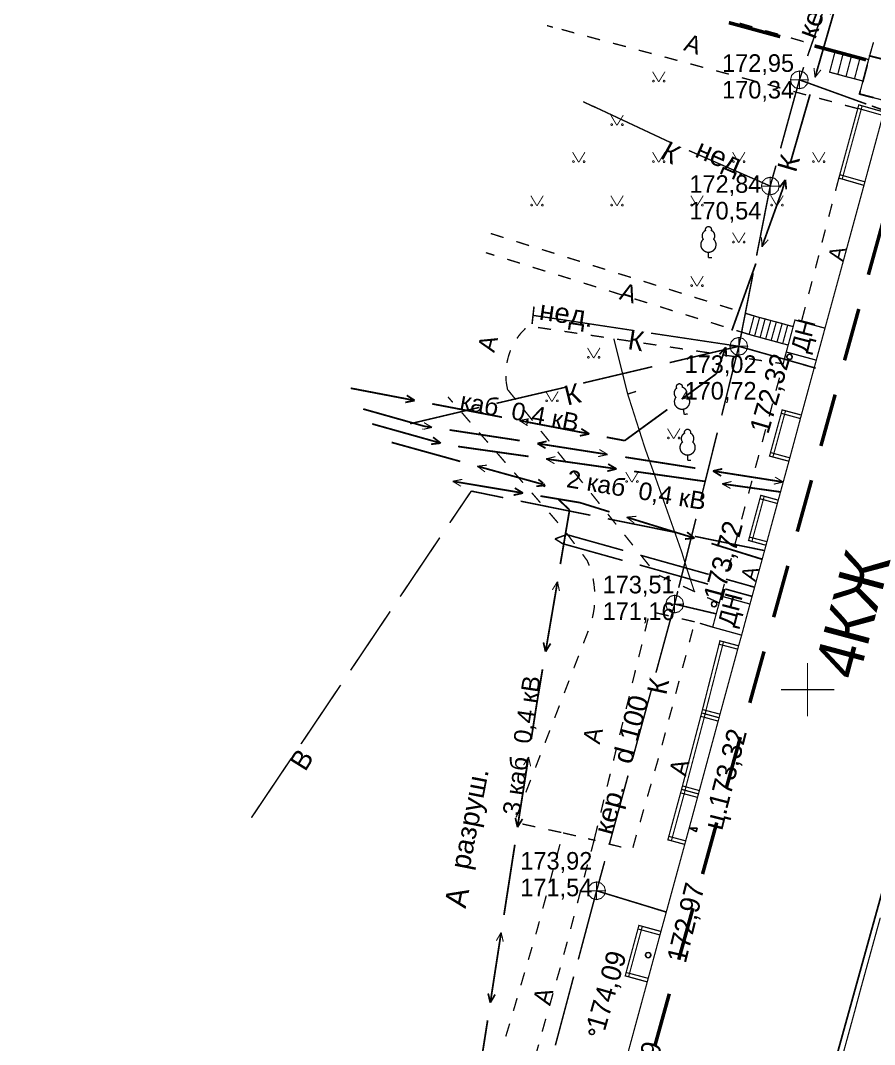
# Model space of a CAD drawing. Extents: x -2634 to -2115, y -2142 to -1393.
# Drawn here: x -2544.3 to -2496.2, y -1820 to -1762.3 of the extents above; entities that cross this region are included whole.
import ezdxf

# ---------------------------------------------------------------- set-up
doc = ezdxf.new("R2010")
doc.units = 0
doc.header["$MEASUREMENT"] = 0
for name, color, linetype in [('500_Геодез-Пункты_гео', 7, 'Continuous'), ('500_Дополн-Бордюры__п', 7, 'Continuous'), ('500_Дополн-Ступени__л', 7, 'Continuous'), ('500_Дороги-Проезжие_ч', 7, 'Continuous'), ('500_Линии_-Электрокаб', 7, 'Continuous'), ('500_Растит-Газоны__са', 7, 'Continuous'), ('500_Растит-Лес_и_лесо', 7, 'Continuous'), ('500_Рельеф-Высотные_о', 7, 'Continuous'), ('500_Рельеф-Горизонтал', 7, 'Continuous'), ('500_Строен-Дополнения', 7, 'Continuous'), ('500_Строен-Здания', 7, 'Continuous'), ('500_Строен-Отмостка_з', 7, 'Continuous'), ('500_Трубоп-Водопровод', 7, 'Continuous'), ('500_Трубоп-Канализаци', 7, 'Continuous'), ('500_Трубоп-Смотровые_', 7, 'Continuous'), ('500_Трубоп-Теплосети', 7, 'Continuous'), ('ЗАЯВКИ-Условные_з', 7, 'Continuous'), ('Красные_ли-Красные_ли', 7, 'Continuous'), ('Красные_ли-Линии_регу', 7, 'Continuous')]:
    doc.layers.add(name, color=color, linetype=linetype)
doc.styles.add('TARIAL', font='Arial')

# ---------------------------------------------------------------- blocks, each defined once
blk = doc.blocks.new('block_25')
at = {"layer": '500_Растит-Газоны__са', "color": 0, "const_width": 0.05}
for points in [[(2.35, 3.02), (2.69, 2.45)], [(2.7, 2.45), (3.05, 3.02)], [(0, 0.57), (0.34, 0)], [(0.35, 0), (0.7, 0.57)]]:
    blk.add_lwpolyline(points, dxfattribs=at)
for points in [[(2.4, 2.54), (2.42, 2.53), (2.44, 2.51), (2.45, 2.49), (2.44, 2.46), (2.42, 2.45), (2.4, 2.44), (2.37, 2.45), (2.36, 2.46), (2.35, 2.49), (2.36, 2.51), (2.37, 2.53)], [(3, 2.54), (3.02, 2.53), (3.04, 2.51), (3.05, 2.49), (3.04, 2.46), (3.02, 2.44), (3, 2.44), (2.97, 2.44), (2.96, 2.46), (2.95, 2.49), (2.96, 2.51), (2.97, 2.53)], [(0.05, 0.09), (0.07, 0.08), (0.09, 0.06), (0.1, 0.04), (0.09, 0.01), (0.07, 0), (0.05, -0.01), (0.02, 0), (0.01, 0.01), (0, 0.04), (0.01, 0.06), (0.02, 0.08)], [(0.65, 0.09), (0.68, 0.08), (0.69, 0.06), (0.7, 0.04), (0.69, 0.01), (0.68, -0.01), (0.65, -0.01), (0.63, -0.01), (0.61, 0.01), (0.6, 0.04), (0.61, 0.06), (0.63, 0.08)]]:
    blk.add_lwpolyline(points, close=True, dxfattribs=at)

msp = doc.modelspace()

# ---------------------------------------------------------------- linework, layer by layer
at = {"layer": '500_Геодез-Пункты_гео', "color": 94, "const_width": 0.065}
for points in [[(-2500, -1798.5), (-2500, -1801.5)], [(-2501.5, -1800), (-2498.5, -1800)]]:
    msp.add_lwpolyline(points, dxfattribs=at)
at = {"layer": '500_Дополн-Бордюры__п', "color": 1, "const_width": 0.075}
for points in [[(-2514.57, -1762.64), (-2514.66, -1762.62)], [(-2514.66, -1762.62), (-2514.32, -1762.71)], [(-2513.12, -1763.03), (-2513.84, -1762.83)], [(-2503.82, -1762.48), (-2503.1, -1762.69)], [(-2511.67, -1763.42), (-2512.4, -1763.22)], [(-2502.38, -1762.9), (-2501.66, -1763.1)], [(-2500.94, -1763.31), (-2500.22, -1763.52)], [(-2510.22, -1763.8), (-2510.95, -1763.61)], [(-2508.77, -1764.19), (-2509.5, -1764)], [(-2499.5, -1763.73), (-2498.78, -1763.94)], [(-2498.44, -1764.03), (-2498.78, -1763.94)], [(-2496.51, -1764.32), (-2496.41, -1763.98)], [(-2496.29, -1763.55), (-2496.5, -1764.27)], [(-2507.32, -1764.58), (-2508.05, -1764.38)], [(-2505.87, -1764.97), (-2506.6, -1764.77)], [(-2504.43, -1765.35), (-2505.15, -1765.16)], [(-2502.98, -1765.74), (-2503.7, -1765.55)], [(-2501.53, -1766.13), (-2502.25, -1765.93)], [(-2500.08, -1766.52), (-2500.8, -1766.32)], [(-2498.63, -1766.9), (-2499.35, -1766.71)], [(-2497.18, -1767.29), (-2497.9, -1767.1)], [(-2498.24, -1771.2), (-2498.43, -1771.92)], [(-2498.62, -1772.65), (-2498.81, -1773.38)], [(-2517.82, -1774.32), (-2517.1, -1774.55)], [(-2499, -1774.1), (-2499.19, -1774.83)], [(-2516.39, -1774.77), (-2515.67, -1775)], [(-2517.62, -1775.55), (-2518.1, -1775.4)], [(-2518.1, -1775.4), (-2517.77, -1775.5)], [(-2514.95, -1775.22), (-2514.24, -1775.44)], [(-2516.18, -1775.99), (-2516.9, -1775.77)], [(-2513.52, -1775.67), (-2512.81, -1775.89)], [(-2499.37, -1775.55), (-2499.56, -1776.28)], [(-2514.75, -1776.44), (-2515.47, -1776.22)], [(-2513.32, -1776.88), (-2514.03, -1776.66)], [(-2512.09, -1776.12), (-2511.38, -1776.34)], [(-2510.66, -1776.57), (-2509.94, -1776.79)], [(-2511.89, -1777.33), (-2512.6, -1777.11)], [(-2509.23, -1777.01), (-2508.51, -1777.24)], [(-2499.75, -1777.01), (-2499.94, -1777.73)], [(-2510.45, -1777.78), (-2511.17, -1777.55)], [(-2507.8, -1777.46), (-2507.08, -1777.69)], [(-2509.02, -1778.22), (-2509.74, -1778)], [(-2506.37, -1777.91), (-2505.65, -1778.13)], [(-2504.93, -1778.36), (-2504.22, -1778.58)], [(-2507.59, -1778.67), (-2508.3, -1778.44)], [(-2506.16, -1779.11), (-2506.87, -1778.89)], [(-2503.5, -1778.81), (-2503.01, -1778.96)], [(-2503.01, -1778.96), (-2503.34, -1778.86)], [(-2500.35, -1779.29), (-2500.26, -1778.95)], [(-2500.13, -1778.46), (-2500.32, -1779.18)], [(-2504.72, -1779.56), (-2505.44, -1779.33)], [(-2516.35, -1780.23), (-2516.26, -1780.1)], [(-2516.26, -1780.1), (-2516.12, -1779.92)], [(-2516.12, -1779.92), (-2515.96, -1779.76)], [(-2515.96, -1779.76), (-2515.87, -1779.66)], [(-2515.17, -1779.61), (-2514.43, -1779.72)], [(-2513.69, -1779.83), (-2512.95, -1779.94)], [(-2512.2, -1780.05), (-2511.46, -1780.16)], [(-2503.29, -1780), (-2504.01, -1779.78)], [(-2510.72, -1780.27), (-2509.98, -1780.38)], [(-2509.24, -1780.49), (-2508.5, -1780.6)], [(-2507.75, -1780.71), (-2507.01, -1780.82)], [(-2516.85, -1781.31), (-2516.78, -1781.09)], [(-2516.78, -1781.09), (-2516.71, -1780.89)], [(-2506.27, -1780.93), (-2505.53, -1781.04)], [(-2504.79, -1781.15), (-2504.04, -1781.26)], [(-2501.2, -1780.99), (-2501.37, -1781.65)], [(-2516.92, -1781.61), (-2516.9, -1781.53)], [(-2516.9, -1781.53), (-2516.85, -1781.31)], [(-2503.3, -1781.37), (-2502.56, -1781.48)], [(-2501.82, -1781.59), (-2501.37, -1781.65)], [(-2501.37, -1781.65), (-2501.72, -1781.6)], [(-2501.37, -1781.65), (-2501.39, -1781.72)], [(-2516.97, -1782.43), (-2516.97, -1782.35)], [(-2516.96, -1782.65), (-2516.97, -1782.43)], [(-2501.58, -1782.44), (-2501.78, -1783.17)], [(-2516.92, -1782.88), (-2516.96, -1782.65)], [(-2516.88, -1783.1), (-2516.92, -1782.88)], [(-2519.96, -1783.83), (-2520.23, -1783.52)], [(-2520.23, -1783.52), (-2520, -1783.78)], [(-2516.88, -1783.1), (-2516.41, -1783.68)], [(-2501.97, -1783.89), (-2502.16, -1784.62)], [(-2518.97, -1784.96), (-2519.46, -1784.39)], [(-2515.94, -1784.27), (-2515.47, -1784.85)], [(-2502.36, -1785.34), (-2502.55, -1786.06)], [(-2517.98, -1786.09), (-2518.48, -1785.52)], [(-2515, -1785.44), (-2514.53, -1786.02)], [(-2517, -1787.22), (-2517.49, -1786.65)], [(-2514.06, -1786.61), (-2513.59, -1787.19)], [(-2502.74, -1786.79), (-2502.94, -1787.51)], [(-2516.01, -1788.35), (-2516.5, -1787.78)], [(-2513.12, -1787.77), (-2512.65, -1788.36)], [(-2503.13, -1788.24), (-2503.32, -1788.96)], [(-2515.03, -1789.48), (-2515.52, -1788.91)], [(-2512.18, -1788.94), (-2511.71, -1789.53)], [(-2503.52, -1789.69), (-2503.71, -1790.41)], [(-2514.04, -1790.61), (-2514.53, -1790.04)], [(-2511.24, -1790.11), (-2510.77, -1790.7)], [(-2513.11, -1791.79), (-2513.56, -1791.19)], [(-2510.3, -1791.28), (-2509.83, -1791.87)], [(-2503.9, -1791.14), (-2504.1, -1791.86)], [(-2512.4, -1792.73), (-2512.66, -1792.38)], [(-2512.33, -1792.9), (-2512.4, -1792.73)], [(-2509.36, -1792.45), (-2508.89, -1793.04)], [(-2504.29, -1792.59), (-2504.49, -1793.31)], [(-2512.28, -1793.02), (-2512.33, -1792.9)], [(-2512.06, -1793.8), (-2512.07, -1793.74)], [(-2512.01, -1794.12), (-2512.06, -1793.8)], [(-2508.37, -1793.56), (-2507.69, -1793.87)], [(-2511.98, -1794.43), (-2512.01, -1794.12)], [(-2511.98, -1794.49), (-2511.98, -1794.43)], [(-2507.01, -1794.18), (-2506.33, -1794.49)], [(-2504.68, -1794.04), (-2504.87, -1794.73)], [(-2504.87, -1794.73), (-2504.78, -1794.4)], [(-2505.65, -1794.81), (-2504.97, -1795.12)], [(-2504.97, -1795.12), (-2505.29, -1794.97)], [(-2512.11, -1795.97), (-2512.05, -1795.69)], [(-2512.05, -1795.69), (-2512, -1795.38)], [(-2512, -1795.38), (-2511.99, -1795.24)], [(-2507.81, -1795.84), (-2508.54, -1795.67)], [(-2508.97, -1795.99), (-2509.15, -1796.72)], [(-2506.35, -1796.18), (-2507.08, -1796.01)], [(-2505.34, -1796.48), (-2506.06, -1796.26)], [(-2512.61, -1797.39), (-2512.34, -1796.69)], [(-2506.46, -1796.61), (-2506.65, -1797.33)], [(-2509.32, -1797.45), (-2509.5, -1798.17)], [(-2513.15, -1798.79), (-2512.88, -1798.09)], [(-2506.84, -1798.06), (-2507.04, -1798.78)], [(-2509.68, -1798.9), (-2509.86, -1799.63)], [(-2513.69, -1800.19), (-2513.42, -1799.49)], [(-2507.23, -1799.51), (-2507.42, -1800.23)], [(-2514.23, -1801.59), (-2513.96, -1800.89)], [(-2510.03, -1800.36), (-2510.21, -1801.09)], [(-2507.61, -1800.96), (-2507.81, -1801.68)], [(-2510.39, -1801.82), (-2510.57, -1802.55)], [(-2514.77, -1802.99), (-2514.5, -1802.29)], [(-2508, -1802.41), (-2508.19, -1803.13)], [(-2515.31, -1804.39), (-2515.04, -1803.69)], [(-2510.75, -1803.28), (-2510.92, -1804)], [(-2508.39, -1803.86), (-2508.6, -1804.58)], [(-2511.1, -1804.73), (-2511.28, -1805.46)], [(-2515.85, -1805.78), (-2515.58, -1805.08)], [(-2508.8, -1805.3), (-2509.01, -1806.02)], [(-2516.39, -1807.18), (-2516.12, -1806.48)], [(-2511.46, -1806.19), (-2511.63, -1806.92)], [(-2509.22, -1806.74), (-2509.42, -1807.46)], [(-2515.32, -1807.72), (-2516.05, -1807.56)], [(-2511.81, -1807.65), (-2511.99, -1808.38)], [(-2513.85, -1808.04), (-2514.59, -1807.88)], [(-2513.76, -1808.06), (-2513.03, -1808.23)], [(-2512.01, -1808.47), (-2512.35, -1808.39)], [(-2512.01, -1808.47), (-2511.93, -1808.13)], [(-2509.63, -1808.18), (-2509.83, -1808.9)], [(-2514.12, -1809.42), (-2513.93, -1808.7)], [(-2512.3, -1808.41), (-2512.01, -1808.47)], [(-2512.01, -1808.47), (-2512.18, -1809.12)], [(-2511.93, -1808.49), (-2512.01, -1808.47)], [(-2510.48, -1808.86), (-2511.21, -1808.68)], [(-2512.38, -1809.84), (-2512.57, -1810.57)], [(-2514.51, -1810.87), (-2514.32, -1810.14)], [(-2514.9, -1812.32), (-2514.7, -1811.59)], [(-2512.76, -1811.29), (-2512.95, -1812.02)], [(-2513.14, -1812.74), (-2513.33, -1813.47)], [(-2515.29, -1813.77), (-2515.2, -1813.46)], [(-2515.2, -1813.46), (-2515.09, -1813.04)], [(-2515.71, -1815.21), (-2515.5, -1814.49)], [(-2513.52, -1814.19), (-2513.72, -1814.92)], [(-2513.91, -1815.64), (-2514.12, -1816.36)], [(-2516.13, -1816.64), (-2515.92, -1815.92)], [(-2516.55, -1818.08), (-2516.34, -1817.36)], [(-2514.32, -1817.09), (-2514.52, -1817.81)], [(-2514.73, -1818.53), (-2514.93, -1819.25)], [(-2516.98, -1819.52), (-2516.76, -1818.8)], [(-2515.13, -1819.98), (-2515.33, -1820.7)]]:
    msp.add_lwpolyline(points, dxfattribs=at)
at = {"layer": '500_Дополн-Ступени__л', "color": 0, "const_width": 0.07}
for points in [[(-2497.99, -1764.15), (-2498.3, -1765.36), (-2498.76, -1765.24), (-2498.44, -1764.03)], [(-2497.52, -1764.28), (-2497.84, -1765.49), (-2498.3, -1765.36), (-2497.99, -1764.15)], [(-2497.04, -1764.4), (-2497.36, -1765.61), (-2497.84, -1765.49), (-2497.52, -1764.28)], [(-2496.57, -1764.53), (-2496.88, -1765.74), (-2497.36, -1765.61), (-2497.04, -1764.4)], [(-2502.7, -1779.05), (-2502.98, -1780.09), (-2503.29, -1780), (-2503.01, -1778.96)], [(-2502.39, -1779.13), (-2502.67, -1780.17), (-2502.98, -1780.09), (-2502.7, -1779.05)], [(-2502.07, -1779.22), (-2502.36, -1780.26), (-2502.67, -1780.17), (-2502.39, -1779.13)], [(-2501.76, -1779.3), (-2502.05, -1780.34), (-2502.36, -1780.26), (-2502.07, -1779.22)], [(-2501.43, -1779.39), (-2501.72, -1780.43), (-2502.05, -1780.34), (-2501.76, -1779.3)], [(-2501.12, -1779.48), (-2501.4, -1780.52), (-2501.72, -1780.43), (-2501.43, -1779.39)], [(-2500.81, -1779.56), (-2501.09, -1780.6), (-2501.4, -1780.52), (-2501.12, -1779.48)]]:
    msp.add_lwpolyline(points, close=True, dxfattribs=at)
at = {"layer": '500_Линии_-Электрокаб', "color": 1}
for points, const_width in [([(-2499.58, -1765.53), (-2498.47, -1761.69)], 0.1), ([(-2499.58, -1765.53), (-2499.64, -1765)], 0.06), ([(-2499.58, -1765.53), (-2499.25, -1765.11)], 0.06), ([(-2500.97, -1770.34), (-2499.86, -1766.49)], 0.1), ([(-2501.58, -1771.72), (-2501.25, -1771.3)], 0.1), ([(-2501.42, -1771.87), (-2501.25, -1771.3)], 0.1), ([(-2501.2, -1771.83), (-2501.25, -1771.3)], 0.1), ([(-2502.57, -1775.07), (-2501.42, -1771.87)], 0.1), ([(-2502.57, -1775.07), (-2502.59, -1774.53)], 0.06), ([(-2502.57, -1775.07), (-2502.21, -1774.67)], 0.06), ([(-2504.26, -1779.78), (-2502.91, -1776.01)], 0.1), ([(-2505.14, -1782.22), (-2504.6, -1780.72)], 0.1), ([(-2504.95, -1781.12), (-2504.6, -1780.72)], 0.1), ([(-2504.58, -1781.26), (-2504.6, -1780.72)], 0.1), ([(-2507.08, -1783.64), (-2505.14, -1782.22)], 0.1), ([(-2525.7, -1783.03), (-2522.1, -1783.72)], 0.1), ([(-2522.55, -1783.43), (-2522.1, -1783.72)], 0.1), ([(-2507.08, -1783.64), (-2506.79, -1783.18)], 0.06), ([(-2507.08, -1783.64), (-2506.56, -1783.5)], 0.06), ([(-2521.56, -1785.17), (-2525, -1784.2)], 0.1), ([(-2522.63, -1783.83), (-2522.1, -1783.72)], 0.1), ([(-2521.12, -1783.91), (-2517.19, -1784.66)], 0.1), ([(-2516.21, -1784.85), (-2515.68, -1784.75)], 0.06), ([(-2510.29, -1785.98), (-2507.89, -1784.23)], 0.1), ([(-2524.49, -1785.04), (-2520.64, -1786.12)], 0.1), ([(-2521.61, -1785.33), (-2521.68, -1785.34)], 0.06), ([(-2521.13, -1785.23), (-2521.59, -1785.34)], 0.06), ([(-2521.13, -1785.23), (-2521.56, -1785.17)], 0.1), ([(-2521.52, -1785), (-2521.57, -1784.96)], 0.06), ([(-2521.13, -1785.23), (-2521.54, -1784.99)], 0.06), ([(-2516.21, -1784.85), (-2512.28, -1785.6)], 0.1), ([(-2516.21, -1784.85), (-2515.75, -1785.14)], 0.06), ([(-2512.73, -1785.31), (-2512.28, -1785.6)], 0.1), ([(-2521.07, -1785.79), (-2520.64, -1786.12)], 0.1), ([(-2516.9, -1785.87), (-2520.14, -1785.38)], 0.1), ([(-2516.19, -1785.98), (-2516.9, -1785.87)], 0.1), ([(-2512.81, -1785.71), (-2512.28, -1785.6)], 0.1), ([(-2511.3, -1785.79), (-2510.29, -1785.98)], 0.1), ([(-2523.4, -1786.08), (-2519.54, -1787.15)], 0.1), ([(-2521.18, -1786.18), (-2520.64, -1786.12)], 0.1), ([(-2519.66, -1786.31), (-2515.7, -1786.87)], 0.1), ([(-2514.68, -1786.02), (-2515.2, -1786.14)], 0.1), ([(-2511.25, -1786.76), (-2515.2, -1786.14)], 0.1), ([(-2514.74, -1786.41), (-2515.2, -1786.14)], 0.1), ([(-2511.25, -1786.76), (-2511.71, -1786.48)], 0.06), ([(-2514.71, -1787.01), (-2510.75, -1787.57)], 0.1), ([(-2514.71, -1787.01), (-2514.19, -1786.88)], 0.06), ([(-2514.71, -1787.01), (-2514.24, -1787.28)], 0.06), ([(-2511.25, -1786.76), (-2511.78, -1786.88)], 0.06), ([(-2506.31, -1787.53), (-2510.26, -1786.91)], 0.1), ([(-2518.58, -1787.42), (-2514.9, -1788.44)], 0.1), ([(-2518.58, -1787.42), (-2518.04, -1787.36)], 0.06), ([(-2518.58, -1787.42), (-2518.15, -1787.74)], 0.06), ([(-2511.27, -1787.7), (-2510.75, -1787.57)], 0.1), ([(-2511.22, -1787.3), (-2510.75, -1787.57)], 0.1), ([(-2504.8, -1787.57), (-2505.32, -1787.69)], 0.1), ([(-2519.96, -1788.27), (-2519.43, -1788.16)], 0.06), ([(-2515.15, -1788.16), (-2514.88, -1788.37)], 0.1), ([(-2509.76, -1787.71), (-2505.8, -1788.27)], 0.1), ([(-2501.37, -1788.31), (-2505.32, -1787.69)], 0.1), ([(-2504.86, -1787.97), (-2505.32, -1787.69)], 0.1), ([(-2501.37, -1788.31), (-2501.83, -1788.03)], 0.06), ([(-2519.96, -1788.27), (-2516.01, -1788.93)], 0.1), ([(-2519.96, -1788.27), (-2519.5, -1788.55)], 0.06), ([(-2516.47, -1788.65), (-2516.01, -1788.93)], 0.1), ([(-2515.26, -1788.55), (-2514.92, -1788.51)], 0.1), ([(-2514.95, -1788.49), (-2514.77, -1788.56)], 0.1), ([(-2514.9, -1788.44), (-2514.77, -1788.56)], 0.1), ([(-2514.85, -1788.39), (-2514.77, -1788.56)], 0.1), ([(-2504.81, -1788.41), (-2501.52, -1788.87)], 0.1), ([(-2504.81, -1788.41), (-2504.28, -1788.28)], 0.06), ([(-2504.81, -1788.41), (-2504.34, -1788.67)], 0.06), ([(-2501.37, -1788.31), (-2501.9, -1788.43)], 0.06), ([(-2516.54, -1789.05), (-2516.01, -1788.93)], 0.1), ([(-2515.03, -1789.1), (-2512.81, -1789.47)], 0.1), ([(-2514.05, -1789.26), (-2513.39, -1789.88)], 0.1), ([(-2501.52, -1788.87), (-2502.02, -1788.8)], 0.06), ([(-2513.39, -1789.88), (-2513.91, -1792.93)], 0.1), ([(-2512.81, -1789.47), (-2511.14, -1789.99)], 0.1), ([(-2510.18, -1790.29), (-2506.36, -1791.47)], 0.1), ([(-2510.18, -1790.29), (-2509.64, -1790.24)], 0.06), ([(-2510.18, -1790.29), (-2509.76, -1790.62)], 0.06), ([(-2506.9, -1791.52), (-2506.36, -1791.47)], 0.1), ([(-2506.78, -1791.13), (-2506.36, -1791.47)], 0.1), ([(-2505.41, -1791.77), (-2502.55, -1792.66)], 0.1), ([(-2502.55, -1792.66), (-2503.03, -1792.51)], 0.06), ([(-2514.07, -1793.92), (-2514.74, -1797.86)], 0.1), ([(-2514.07, -1793.92), (-2514.36, -1794.38)], 0.06), ([(-2514.07, -1793.92), (-2513.96, -1794.45)], 0.06), ([(-2514.86, -1797.34), (-2514.74, -1797.86)], 0.1), ([(-2514.46, -1797.4), (-2514.74, -1797.86)], 0.1), ([(-2514.91, -1798.85), (-2515.25, -1800.88)], 0.1), ([(-2515.25, -1800.88), (-2515.55, -1802.8)], 0.1), ([(-2515.7, -1803.79), (-2516.32, -1807.74)], 0.1), ([(-2515.7, -1803.79), (-2515.98, -1804.25)], 0.06), ([(-2515.7, -1803.79), (-2515.58, -1804.31)], 0.06), ([(-2516.44, -1807.21), (-2516.32, -1807.74)], 0.1), ([(-2516.04, -1807.28), (-2516.32, -1807.74)], 0.1), ([(-2516.47, -1808.73), (-2517.08, -1812.68)], 0.1), ([(-2517.24, -1813.67), (-2517.85, -1817.62)], 0.1), ([(-2517.24, -1813.67), (-2517.51, -1814.13)], 0.06), ([(-2517.24, -1813.67), (-2517.12, -1814.19)], 0.06), ([(-2517.97, -1817.1), (-2517.85, -1817.62)], 0.1), ([(-2517.58, -1817.16), (-2517.85, -1817.62)], 0.1), ([(-2518, -1818.61), (-2518.62, -1822.56)], 0.1)]:
    msp.add_lwpolyline(points, dxfattribs=dict(at, const_width=const_width))
at = {"layer": '500_Растит-Лес_и_лесо', "color": 94, "const_width": 0.075}
for points in [[(-2505.58, -1775.38), (-2505.66, -1775.37), (-2505.73, -1775.35), (-2505.79, -1775.32), (-2505.84, -1775.28), (-2505.88, -1775.25), (-2505.92, -1775.2), (-2505.96, -1775.14), (-2505.98, -1775.09), (-2506, -1775.02), (-2506, -1774.96), (-2506, -1774.89), (-2505.99, -1774.84), (-2505.96, -1774.78), (-2505.94, -1774.73), (-2505.91, -1774.69), (-2505.87, -1774.64), (-2505.89, -1774.6), (-2505.92, -1774.55), (-2505.93, -1774.48), (-2505.93, -1774.42), (-2505.92, -1774.37), (-2505.9, -1774.32), (-2505.87, -1774.26), (-2505.83, -1774.22), (-2505.79, -1774.17), (-2505.74, -1774.15), (-2505.75, -1774.11), (-2505.75, -1774.07), (-2505.73, -1774.03), (-2505.71, -1773.99), (-2505.67, -1773.96), (-2505.63, -1773.94), (-2505.6, -1773.93), (-2505.56, -1773.93), (-2505.53, -1773.94), (-2505.49, -1773.96), (-2505.45, -1773.98), (-2505.42, -1774.02), (-2505.41, -1774.06), (-2505.4, -1774.1), (-2505.4, -1774.13), (-2505.41, -1774.15), (-2505.36, -1774.18), (-2505.32, -1774.21), (-2505.3, -1774.24), (-2505.27, -1774.28), (-2505.25, -1774.32), (-2505.24, -1774.36), (-2505.23, -1774.41), (-2505.22, -1774.46), (-2505.23, -1774.51), (-2505.24, -1774.56), (-2505.26, -1774.6), (-2505.28, -1774.64), (-2505.25, -1774.68), (-2505.22, -1774.72), (-2505.19, -1774.78), (-2505.17, -1774.84), (-2505.15, -1774.9), (-2505.15, -1774.96), (-2505.16, -1775.01), (-2505.17, -1775.08), (-2505.19, -1775.14), (-2505.23, -1775.2), (-2505.27, -1775.25), (-2505.32, -1775.3), (-2505.39, -1775.34), (-2505.46, -1775.36), (-2505.53, -1775.38)], [(-2506.99, -1784.21), (-2507.07, -1784.22), (-2507.15, -1784.21), (-2507.21, -1784.19), (-2507.27, -1784.17), (-2507.31, -1784.14), (-2507.36, -1784.1), (-2507.41, -1784.04), (-2507.44, -1784), (-2507.47, -1783.94), (-2507.48, -1783.87), (-2507.49, -1783.81), (-2507.49, -1783.75), (-2507.48, -1783.69), (-2507.46, -1783.64), (-2507.44, -1783.59), (-2507.41, -1783.54), (-2507.44, -1783.5), (-2507.47, -1783.45), (-2507.49, -1783.39), (-2507.5, -1783.33), (-2507.5, -1783.28), (-2507.5, -1783.22), (-2507.47, -1783.17), (-2507.45, -1783.11), (-2507.41, -1783.06), (-2507.37, -1783.03), (-2507.38, -1782.99), (-2507.39, -1782.95), (-2507.38, -1782.91), (-2507.36, -1782.87), (-2507.34, -1782.83), (-2507.3, -1782.81), (-2507.27, -1782.79), (-2507.23, -1782.78), (-2507.19, -1782.78), (-2507.15, -1782.8), (-2507.11, -1782.82), (-2507.07, -1782.85), (-2507.05, -1782.89), (-2507.04, -1782.92), (-2507.04, -1782.95), (-2507.04, -1782.97), (-2506.99, -1782.99), (-2506.95, -1783.02), (-2506.92, -1783.04), (-2506.89, -1783.07), (-2506.86, -1783.11), (-2506.83, -1783.15), (-2506.82, -1783.2), (-2506.8, -1783.25), (-2506.8, -1783.3), (-2506.8, -1783.34), (-2506.81, -1783.38), (-2506.83, -1783.44), (-2506.8, -1783.47), (-2506.75, -1783.5), (-2506.71, -1783.55), (-2506.68, -1783.61), (-2506.66, -1783.67), (-2506.64, -1783.73), (-2506.64, -1783.78), (-2506.64, -1783.85), (-2506.65, -1783.91), (-2506.68, -1783.98), (-2506.71, -1784.03), (-2506.76, -1784.09), (-2506.81, -1784.14), (-2506.88, -1784.18), (-2506.94, -1784.2)], [(-2506.75, -1786.79), (-2506.84, -1786.79), (-2506.91, -1786.76), (-2506.97, -1786.73), (-2507.02, -1786.7), (-2507.06, -1786.66), (-2507.1, -1786.61), (-2507.14, -1786.55), (-2507.16, -1786.5), (-2507.17, -1786.43), (-2507.18, -1786.37), (-2507.17, -1786.3), (-2507.16, -1786.25), (-2507.14, -1786.19), (-2507.11, -1786.14), (-2507.08, -1786.1), (-2507.04, -1786.06), (-2507.07, -1786.01), (-2507.09, -1785.96), (-2507.1, -1785.89), (-2507.1, -1785.84), (-2507.09, -1785.78), (-2507.08, -1785.73), (-2507.05, -1785.68), (-2507.01, -1785.63), (-2506.96, -1785.59), (-2506.92, -1785.56), (-2506.93, -1785.52), (-2506.93, -1785.48), (-2506.91, -1785.44), (-2506.88, -1785.4), (-2506.85, -1785.37), (-2506.81, -1785.35), (-2506.78, -1785.35), (-2506.74, -1785.34), (-2506.7, -1785.35), (-2506.66, -1785.37), (-2506.63, -1785.39), (-2506.6, -1785.43), (-2506.58, -1785.47), (-2506.57, -1785.51), (-2506.58, -1785.54), (-2506.58, -1785.56), (-2506.54, -1785.59), (-2506.5, -1785.62), (-2506.48, -1785.65), (-2506.45, -1785.69), (-2506.43, -1785.73), (-2506.41, -1785.78), (-2506.4, -1785.82), (-2506.4, -1785.87), (-2506.4, -1785.92), (-2506.42, -1785.97), (-2506.43, -1786.01), (-2506.46, -1786.06), (-2506.43, -1786.09), (-2506.39, -1786.14), (-2506.37, -1786.19), (-2506.34, -1786.25), (-2506.33, -1786.32), (-2506.33, -1786.37), (-2506.33, -1786.42), (-2506.34, -1786.49), (-2506.37, -1786.55), (-2506.4, -1786.61), (-2506.44, -1786.66), (-2506.5, -1786.71), (-2506.56, -1786.75), (-2506.64, -1786.78), (-2506.7, -1786.79)]]:
    msp.add_lwpolyline(points, close=True, dxfattribs=at)
for points in [[(-2505.58, -1775.68), (-2505.58, -1775.38)], [(-2505.38, -1775.68), (-2505.58, -1775.68)], [(-2506.94, -1784.51), (-2506.99, -1784.21)], [(-2506.74, -1784.47), (-2506.94, -1784.51)], [(-2506.75, -1787.09), (-2506.75, -1786.79)], [(-2506.55, -1787.09), (-2506.75, -1787.09)]]:
    msp.add_lwpolyline(points, dxfattribs=at)
at = {"layer": '500_Рельеф-Высотные_о', "color": 0}
for points in [[(-2501.01, -1781.12), (-2500.94, -1781.14), (-2500.88, -1781.2), (-2500.86, -1781.27), (-2500.88, -1781.35), (-2500.94, -1781.4), (-2501.01, -1781.42), (-2501.09, -1781.4), (-2501.14, -1781.35), (-2501.16, -1781.27), (-2501.14, -1781.2), (-2501.09, -1781.14)], [(-2505.26, -1795.03), (-2505.19, -1795.05), (-2505.13, -1795.11), (-2505.11, -1795.18), (-2505.13, -1795.26), (-2505.19, -1795.31), (-2505.26, -1795.33), (-2505.34, -1795.31), (-2505.39, -1795.26), (-2505.41, -1795.18), (-2505.39, -1795.11), (-2505.34, -1795.05)], [(-2506.63, -1807.79), (-2506.22, -1807.8), (-2506.27, -1807.99)], [(-2508.97, -1814.79), (-2508.89, -1814.81), (-2508.84, -1814.86), (-2508.82, -1814.94), (-2508.84, -1815.01), (-2508.89, -1815.07), (-2508.97, -1815.09), (-2509.04, -1815.07), (-2509.1, -1815.01), (-2509.12, -1814.94), (-2509.1, -1814.86), (-2509.04, -1814.81)], [(-2512.13, -1819.12), (-2512.05, -1819.14), (-2512, -1819.2), (-2511.98, -1819.27), (-2512, -1819.35), (-2512.05, -1819.4), (-2512.13, -1819.42), (-2512.2, -1819.4), (-2512.26, -1819.35), (-2512.28, -1819.27), (-2512.26, -1819.2), (-2512.2, -1819.14)]]:
    msp.add_lwpolyline(points, close=True, dxfattribs=at)
at = {"layer": '500_Рельеф-Горизонтал', "color": 15}
for points, const_width in [([(-2510.9, -1780.24), (-2510.12, -1783.36), (-2509.14, -1786.43), (-2508.72, -1787.6), (-2507.08, -1792.25), (-2506.79, -1793.2), (-2506.38, -1794.44)], 0.07), ([(-2510.12, -1783.36), (-2509.65, -1783.21)], 0.075)]:
    msp.add_lwpolyline(points, dxfattribs=dict(at, const_width=const_width))
at = {"layer": '500_Строен-Дополнения', "color": 0, "const_width": 0.07}
for points in [[(-2495.55, -1766.87), (-2494.98, -1764.72), (-2496.51, -1764.32), (-2497.08, -1766.47)], [(-2495.71, -1767.48), (-2496.83, -1771.61), (-2498.24, -1771.2), (-2497.12, -1767.08)], [(-2500.35, -1784.54), (-2501.05, -1787.14), (-2502.14, -1786.85), (-2501.43, -1784.25)], [(-2501.65, -1789.33), (-2502.34, -1791.87), (-2503.32, -1791.6), (-2502.63, -1789.06)], [(-2503.88, -1797.53), (-2504.98, -1801.58), (-2505.96, -1801.31), (-2504.93, -1797.25)], [(-2504.98, -1801.58), (-2506.14, -1805.87), (-2507.09, -1805.61), (-2505.96, -1801.31)], [(-2506.14, -1805.87), (-2506.91, -1808.71), (-2507.86, -1808.45), (-2507.09, -1805.61)], [(-2508.25, -1813.61), (-2509.02, -1816.45), (-2510.26, -1816.11), (-2509.49, -1813.27)]]:
    msp.add_lwpolyline(points, close=True, dxfattribs=at)
at = {"layer": '500_Строен-Дополнения', "color": 0}
for points, const_width in [([(-2496.51, -1764.32), (-2496.62, -1764.75)], 0.065), ([(-2496.52, -1764.34), (-2496.51, -1764.32)], 0.1), ([(-2496.51, -1764.32), (-2495.57, -1764.56)], 0.1), ([(-2496.88, -1765.74), (-2496.64, -1764.83)], 0.1), ([(-2496.9, -1765.8), (-2496.88, -1765.74)], 0.1), ([(-2497.08, -1766.47), (-2497.03, -1766.28)], 0.1), ([(-2496.3, -1766.67), (-2497.08, -1766.47)], 0.1), ([(-2496.93, -1767.13), (-2497.87, -1770.58)], 0.065), ([(-2495.77, -1767.67), (-2497.18, -1767.27)], 0.065), ([(-2497.87, -1770.58), (-2498.05, -1771.25)], 0.065), ([(-2498.19, -1771.01), (-2496.78, -1771.41)], 0.065), ([(-2501.24, -1784.3), (-2501.95, -1786.9)], 0.065), ([(-2500.4, -1784.74), (-2501.49, -1784.44)], 0.065), ([(-2502.09, -1786.65), (-2501, -1786.95)], 0.065), ([(-2502.44, -1789.11), (-2503.13, -1791.65)], 0.065), ([(-2501.7, -1789.52), (-2502.68, -1789.25)], 0.065), ([(-2503.27, -1791.41), (-2502.28, -1791.67)], 0.065), ([(-2504.73, -1797.3), (-2505.71, -1801.14)], 0.065), ([(-2503.93, -1797.72), (-2504.98, -1797.44)], 0.065), ([(-2505.76, -1801.36), (-2506.79, -1805.26)], 0.065), ([(-2505.91, -1801.12), (-2504.92, -1801.38)], 0.065), ([(-2505.71, -1801.14), (-2505.76, -1801.36)], 0.065), ([(-2505.03, -1801.77), (-2506.01, -1801.5)], 0.065), ([(-2507.03, -1805.42), (-2506.09, -1805.68)], 0.065), ([(-2506.79, -1805.26), (-2506.89, -1805.66)], 0.065), ([(-2506.89, -1805.67), (-2507.66, -1808.5)], 0.065), ([(-2506.2, -1806.06), (-2507.14, -1805.81)], 0.065), ([(-2507.8, -1808.26), (-2506.86, -1808.51)], 0.065), ([(-2509.3, -1813.33), (-2510.07, -1816.16)], 0.065), ([(-2508.3, -1813.81), (-2509.54, -1813.47)], 0.065), ([(-2510.21, -1815.92), (-2509.41, -1816.13)], 0.065), ([(-2509.41, -1816.13), (-2508.97, -1816.25)], 0.065)]:
    msp.add_lwpolyline(points, dxfattribs=dict(at, const_width=const_width))
at = {"layer": '500_Строен-Здания', "color": 0, "const_width": 0.07}
for points in [[(-2495.71, -1767.48), (-2496.83, -1771.61), (-2499.02, -1779.65), (-2499.51, -1781.45), (-2500.35, -1784.54), (-2501.05, -1787.14), (-2501.65, -1789.33), (-2502.34, -1791.87), (-2503.24, -1795.18), (-2503.71, -1796.93), (-2503.88, -1797.53), (-2504.98, -1801.58), (-2506.14, -1805.87), (-2506.91, -1808.71), (-2507.95, -1812.52), (-2508.25, -1813.61), (-2509.02, -1816.45), (-2510.35, -1821.34)], [(-2501.33, -1832.65), (-2497.37, -1818.18), (-2497, -1816.8), (-2495.91, -1812.84)]]:
    msp.add_lwpolyline(points, dxfattribs=at)
for points in [[(-2499.51, -1781.45), (-2499.02, -1779.65), (-2500.35, -1779.29), (-2500.71, -1779.19), (-2500.81, -1779.56), (-2501.09, -1780.6), (-2501.2, -1780.99)], [(-2503.24, -1795.18), (-2503.71, -1796.93), (-2505.34, -1796.48), (-2505.14, -1795.73), (-2504.97, -1795.12), (-2504.87, -1794.73)]]:
    msp.add_lwpolyline(points, close=True, dxfattribs=at)
at = {"layer": '500_Трубоп-Водопровод', "color": 94, "const_width": 0.085}
for points in [[(-2518.92, -1788.82), (-2520.13, -1790.61)], [(-2517.12, -1789.19), (-2518.92, -1788.82)], [(-2512.22, -1790.18), (-2516.14, -1789.39)], [(-2507.32, -1791.17), (-2511.24, -1790.38)], [(-2520.69, -1791.44), (-2522.92, -1794.76)], [(-2502.42, -1792.17), (-2506.34, -1791.37)], [(-2523.48, -1795.59), (-2525.71, -1798.91)], [(-2526.27, -1799.74), (-2528.5, -1803.06)], [(-2529.06, -1803.89), (-2531.29, -1807.21)]]:
    msp.add_lwpolyline(points, dxfattribs=at)
at = {"layer": '500_Трубоп-Канализаци', "color": 34}
for points, const_width in [([(-2498.69, -1760.55), (-2500, -1764.33)], 0.085), ([(-2500.46, -1765.67), (-2500.22, -1764.96)], 0.085), ([(-2500.46, -1765.67), (-2501.52, -1769.53)], 0.085), ([(-2500.33, -1765.28), (-2500.46, -1765.67)], 0.085), ([(-2500.46, -1765.67), (-2496.7, -1767.03)], 0.085), ([(-2507.6, -1769.25), (-2512.12, -1767.13)], 0.075), ([(-2495.69, -1767.39), (-2496.39, -1767.14)], 0.085), ([(-2502.1, -1771.65), (-2506.68, -1769.65)], 0.075), ([(-2501.78, -1770.5), (-2502.1, -1771.65)], 0.085), ([(-2502.1, -1771.65), (-2501.9, -1770.92)], 0.085), ([(-2502.1, -1771.65), (-2502.87, -1775.57)], 0.085), ([(-2503.06, -1776.55), (-2503.83, -1780.48)], 0.085), ([(-2509.8, -1779.78), (-2514.75, -1779.03)], 0.075), ([(-2503.87, -1780.67), (-2508.81, -1779.93)], 0.075), ([(-2503.87, -1780.67), (-2503.72, -1779.94)], 0.085), ([(-2503.87, -1780.67), (-2507.76, -1781.59)], 0.085), ([(-2503.87, -1780.67), (-2504.83, -1784.56)], 0.085), ([(-2503.87, -1780.67), (-2500.02, -1781.76)], 0.085), ([(-2508.74, -1781.82), (-2512.63, -1782.74)], 0.085), ([(-2499.54, -1781.9), (-2500.26, -1781.7)], 0.085), ([(-2513.6, -1782.97), (-2517.5, -1783.88)], 0.085), ([(-2518.47, -1784.11), (-2522.36, -1785.03)], 0.085), ([(-2505.08, -1785.53), (-2506.04, -1789.41)], 0.085), ([(-2506.28, -1790.38), (-2507.25, -1794.26)], 0.085), ([(-2507.48, -1795.18), (-2507.3, -1794.45)], 0.085), ([(-2507.48, -1795.18), (-2508.53, -1799.04)], 0.085), ([(-2507.48, -1795.18), (-2505.14, -1795.73)], 0.085), ([(-2505.14, -1795.73), (-2505.87, -1795.56)], 0.085), ([(-2508.79, -1800.01), (-2509.84, -1803.87)], 0.085), ([(-2510.1, -1804.83), (-2511.15, -1808.69)], 0.085), ([(-2511.41, -1809.65), (-2511.87, -1811.32)], 0.085), ([(-2511.87, -1811.32), (-2511.67, -1810.6)], 0.085), ([(-2511.87, -1811.32), (-2512.9, -1815.19)], 0.085), ([(-2511.87, -1811.32), (-2508.04, -1812.49)], 0.085), ([(-2507.95, -1812.52), (-2508.67, -1812.3)], 0.085), ([(-2513.16, -1816.15), (-2514.19, -1820.02)], 0.085)]:
    msp.add_lwpolyline(points, dxfattribs=dict(at, const_width=const_width))
at = {"layer": '500_Трубоп-Канализаци', "color": 32, "const_width": 0.075}
for points in [[(-2512.63, -1766.9), (-2511.95, -1767.22)], [(-2515.44, -1778.93), (-2514.7, -1779.04)]]:
    msp.add_lwpolyline(points, dxfattribs=at)
at = {"layer": '500_Трубоп-Канализаци', "color": 0, "const_width": 0.085}
msp.add_lwpolyline([(-2515.5, -1779.42), (-2515.39, -1778.43)], dxfattribs=at)
at = {"layer": '500_Трубоп-Смотровые_', "color": 0, "const_width": 0.06}
for points in [[(-2500.46, -1765.17), (-2500.21, -1765.24), (-2500.03, -1765.42), (-2499.96, -1765.67), (-2500.03, -1765.92), (-2500.21, -1766.11), (-2500.46, -1766.17), (-2500.71, -1766.11), (-2500.9, -1765.92), (-2500.96, -1765.67), (-2500.9, -1765.42), (-2500.71, -1765.24)], [(-2502.1, -1771.15), (-2501.85, -1771.22), (-2501.66, -1771.4), (-2501.6, -1771.65), (-2501.66, -1771.9), (-2501.85, -1772.08), (-2502.1, -1772.15), (-2502.35, -1772.08), (-2502.53, -1771.9), (-2502.6, -1771.65), (-2502.53, -1771.4), (-2502.35, -1771.22)], [(-2503.87, -1780.17), (-2503.62, -1780.24), (-2503.44, -1780.42), (-2503.37, -1780.67), (-2503.44, -1780.92), (-2503.62, -1781.11), (-2503.87, -1781.17), (-2504.12, -1781.11), (-2504.3, -1780.92), (-2504.37, -1780.67), (-2504.3, -1780.42), (-2504.12, -1780.24)], [(-2507.48, -1794.68), (-2507.23, -1794.75), (-2507.04, -1794.93), (-2506.98, -1795.18), (-2507.04, -1795.43), (-2507.23, -1795.61), (-2507.48, -1795.68), (-2507.73, -1795.61), (-2507.91, -1795.43), (-2507.98, -1795.18), (-2507.91, -1794.93), (-2507.73, -1794.75)], [(-2511.87, -1810.82), (-2511.62, -1810.89), (-2511.44, -1811.07), (-2511.37, -1811.32), (-2511.44, -1811.57), (-2511.62, -1811.75), (-2511.87, -1811.82), (-2512.12, -1811.75), (-2512.3, -1811.57), (-2512.37, -1811.32), (-2512.3, -1811.07), (-2512.12, -1810.89)]]:
    msp.add_lwpolyline(points, close=True, dxfattribs=at)
at = {"layer": '500_Трубоп-Смотровые_', "color": 0, "const_width": 0.055}
for points in [[(-2500.96, -1765.67), (-2499.96, -1765.67)], [(-2500.46, -1766.17), (-2500.46, -1765.17)], [(-2502.1, -1772.15), (-2502.1, -1771.15)], [(-2502.6, -1771.65), (-2501.6, -1771.65)], [(-2504.37, -1780.67), (-2503.37, -1780.67)], [(-2503.87, -1781.17), (-2503.87, -1780.17)], [(-2507.48, -1795.68), (-2507.48, -1794.68)], [(-2507.98, -1795.18), (-2506.98, -1795.18)], [(-2511.87, -1811.82), (-2511.87, -1810.82)], [(-2512.37, -1811.32), (-2511.37, -1811.32)]]:
    msp.add_lwpolyline(points, dxfattribs=at)
at = {"layer": '500_Трубоп-Теплосети', "color": 174, "const_width": 0.085}
for points in [[(-2514.21, -1791.51), (-2513.55, -1791.27)], [(-2514.21, -1791.51), (-2513.78, -1791.78)], [(-2513.55, -1791.27), (-2510.37, -1792.16)], [(-2513.78, -1791.78), (-2510.41, -1792.72)], [(-2509.41, -1792.43), (-2505.56, -1793.51)], [(-2509.45, -1792.98), (-2505.6, -1794.06)], [(-2504.59, -1793.78), (-2502.98, -1794.23)], [(-2504.63, -1794.33), (-2503.12, -1794.75)], [(-2502.98, -1794.23), (-2503.22, -1794.17)], [(-2503.12, -1794.75), (-2503.36, -1794.68)]]:
    msp.add_lwpolyline(points, dxfattribs=at)
at = {"layer": 'ЗАЯВКИ-Условные_з', "color": 98, "const_width": 0.065}
for points in [[(-2500, -1801.5), (-2500, -1798.5)], [(-2498.5, -1800), (-2501.5, -1800)]]:
    msp.add_lwpolyline(points, dxfattribs=at)
at = {"layer": 'Красные_ли-Красные_ли', "color": 12}
msp.add_line((-2481.16, -1758.39), (-2544.28, -1986.61), dxfattribs=at)
at = {"layer": 'Красные_ли-Линии_регу', "color": 0, "const_width": 0.2}
for points in [[(-2501.54, -1763.24), (-2504.43, -1762.45)], [(-2496.71, -1764.54), (-2499.61, -1763.76)], [(-2496.58, -1776.64), (-2495.78, -1773.75)], [(-2497.92, -1781.46), (-2497.12, -1778.57)], [(-2499.25, -1786.28), (-2498.45, -1783.39)], [(-2500.58, -1791.1), (-2499.78, -1788.21)], [(-2501.91, -1795.92), (-2501.11, -1793.03)], [(-2503.25, -1800.74), (-2502.45, -1797.85)], [(-2504.58, -1805.56), (-2503.78, -1802.67)], [(-2505.91, -1810.38), (-2505.11, -1807.48)], [(-2507.25, -1815.2), (-2506.45, -1812.3)], [(-2508.58, -1820.01), (-2507.78, -1817.12)]]:
    msp.add_lwpolyline(points, dxfattribs=at)

# ---------------------------------------------------------------- block references
at = {"layer": '500_Растит-Газоны__са'}
for p in [(-2511.07, -1768.23), (-2515.57, -1772.76), (-2511.07, -1772.76), (-2506.57, -1772.76), (-2502.07, -1772.76), (-2506.57, -1777.29), (-2514.73, -1783.78), (-2510.23, -1788.32)]:
    msp.add_blockref('block_25', p, dxfattribs=at)

# ---------------------------------------------------------------- texts
at = {"layer": '500_Дороги-Проезжие_ч', "color": 0}
for height, rotation, p in [(0.99, 341.57, (-2507.02, -1763.99)), (0.99, 342.8, (-2510.64, -1778.01)), (0.99, 75.32, (-2517.63, -1781.06)), (0.99, 77.19, (-2511.7, -1803.11)), (0.99, 75.96, (-2506.85, -1804.92)), (1.23, 78.85, (-2519.24, -1812.35)), (0.99, 74.22, (-2514.53, -1817.8))]:
    msp.add_text('А', height=height, rotation=rotation, dxfattribs=at).set_placement(p)
at = {"layer": '500_Дороги-Проезжие_ч', "color": 0, "style": 'TARIAL'}
msp.add_text('разруш. ', height=1.11, rotation=78.93, dxfattribs=at).set_placement((-2519.03, -1810.18))
at = {"layer": '500_Линии_-Электрокаб', "color": 0, "style": 'TARIAL'}
for s, rotation, p in [(' каб  0,4 кВ', 349.16, (-2519.99, -1784.13)), ('2 каб  0,4 кВ', 350.54, (-2513.61, -1788.59)), ('3 каб  0,4 кВ', 81.47, (-2516.19, -1807.13))]:
    msp.add_text(s, height=0.99, rotation=rotation, dxfattribs=at).set_placement(p)
at = {"layer": '500_Рельеф-Высотные_о', "color": 214}
for s, rotation, p in [('172,32', 73.84, (-2502.22, -1785.66)), ('173,72', 74.92, (-2504.81, -1795.08)), ('173,32', 75.65, (-2504.53, -1806.78)), ('172,97', 76.22, (-2506.86, -1815.45)), ('174,09', 74.13, (-2511.41, -1819.27)), ('172,9', 74.8, (-2509.14, -1823.58))]:
    msp.add_text(s, height=1.11, rotation=rotation, dxfattribs=at).set_placement(p)
at = {"layer": '500_Рельеф-Высотные_о', "color": 214, "style": 'TARIAL'}
msp.add_text('ц.', height=1.11, rotation=75.96, dxfattribs=at).set_placement((-2504.81, -1807.97))
at = {"layer": '500_Строен-Здания', "color": 5}
for s, height, rotation, p in [('ДН', 0.99, 75.58, (-2500, -1781.09)), ('4КЖ', 2.59, 75.02, (-2497.16, -1799.54)), ('ДН', 0.99, 75.32, (-2504.11, -1796.52))]:
    msp.add_text(s, height=height, rotation=rotation, dxfattribs=at).set_placement(p)
at = {"layer": '500_Строен-Отмостка_з', "color": 0}
for rotation, p in [(75.96, (-2498.03, -1775.92)), (74.27, (-2502.95, -1793.94))]:
    msp.add_text('А', height=0.86, rotation=rotation, dxfattribs=at).set_placement(p)
at = {"layer": '500_Трубоп-Водопровод', "color": 94}
msp.add_text('В', height=1.11, rotation=57.99, dxfattribs=at).set_placement((-2528.26, -1804.65))
at = {"layer": '500_Трубоп-Канализаци', "color": 14, "style": 'TARIAL'}
for s, rotation, p in [('кер.   d 100 ', 69.9, (-2499.57, -1763.43)), ('нед.', 336.72, (-2506.4, -1769.97)), ('нед.', 351.74, (-2515.15, -1779.16)), ('кер.   d 100 ', 74.93, (-2510.99, -1808.23))]:
    msp.add_text(s, height=1.11, rotation=rotation, dxfattribs=at).set_placement(p)
at = {"layer": '500_Трубоп-Канализаци', "color": 14}
for rotation, p in [(331.36, (-2508.34, -1770.05)), (73.65, (-2500.66, -1770.93)), (351.07, (-2510.16, -1780.82)), (13.67, (-2513.52, -1784.01)), (77.91, (-2507.96, -1800.34))]:
    msp.add_text('К', height=1.11, rotation=rotation, dxfattribs=at).set_placement(p)
at = {"layer": '500_Трубоп-Смотровые_', "color": 5}
for s, p in [('172,95', (-2504.81, -1765.22)), ('170,34', (-2504.81, -1766.72)), ('172,84', (-2506.65, -1772.03)), ('170,54', (-2506.65, -1773.53)), ('173,02', (-2506.92, -1782.17)), ('170,72', (-2506.92, -1783.67)), ('173,51', (-2511.53, -1794.58)), ('171,16', (-2511.53, -1796.08)), ('173,92', (-2516.16, -1810.13)), ('171,54', (-2516.16, -1811.63))]:
    msp.add_text(s, height=0.99, dxfattribs=at).set_placement(p)

doc.saveas('drawing.dxf')
